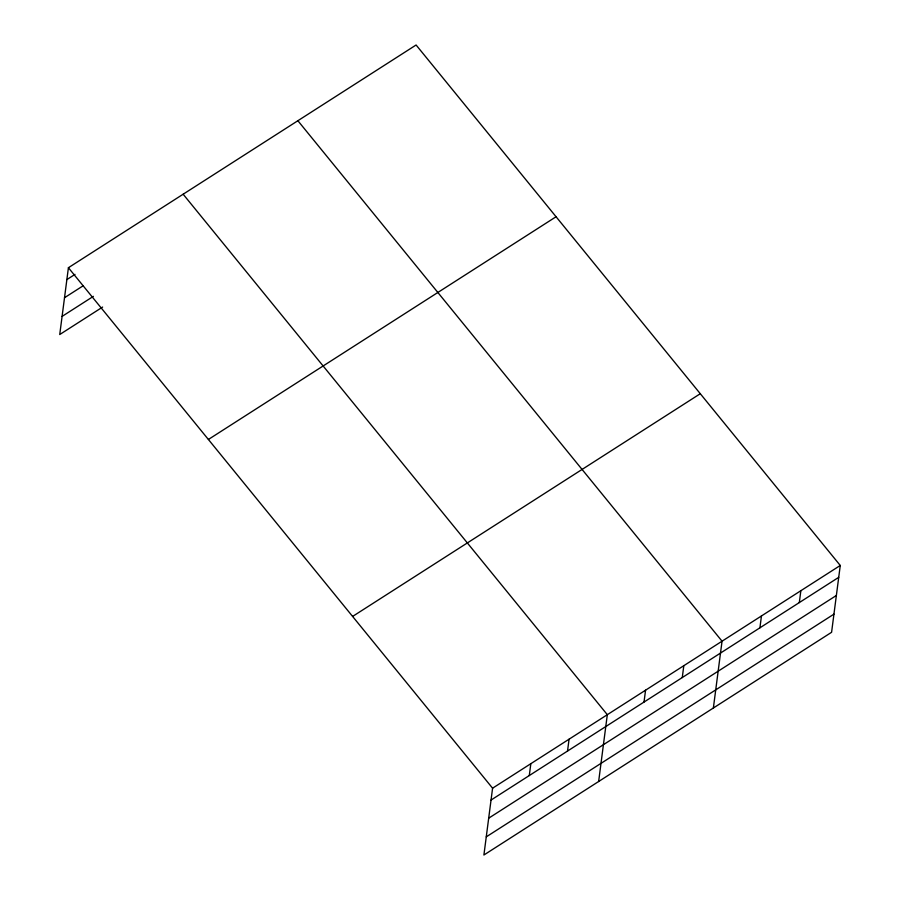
<?xml version="1.0" encoding="UTF-8"?>
<svg xmlns="http://www.w3.org/2000/svg" width="900" height="900" viewBox="0 0 900 900"><rect width="100%" height="100%" fill="white"/><g stroke="black" fill="none" stroke-linecap="round" stroke-linejoin="round"><path stroke-width="1.35" d="M68.411 267.716L492.581 788.197L483.907 855L831.589 632.284L840.262 565.47L416.093 45L68.411 267.716L59.738 334.53L102.623 307.058M529.29 775.564L530.831 763.695M567.529 751.061L569.07 739.192M598.646 781.504L607.32 714.69L183.15 194.22M644.018 702.067L645.559 690.199M682.268 677.565L683.809 665.696M713.374 708.008L722.048 641.194L297.877 120.724M759.915 627.829L761.456 615.96M799.312 602.584L800.854 590.715M66.87 279.585L74.992 274.387M64.519 297.72L83.059 285.84M62.089 316.395L93.386 296.348M208.395 439.47L556.065 216.754M352.609 616.433L700.29 393.716M492.581 788.197L840.262 565.47M491.04 800.055L838.721 577.339M488.689 818.19L836.37 595.474M486.259 836.865L833.94 614.149"/></g></svg>
